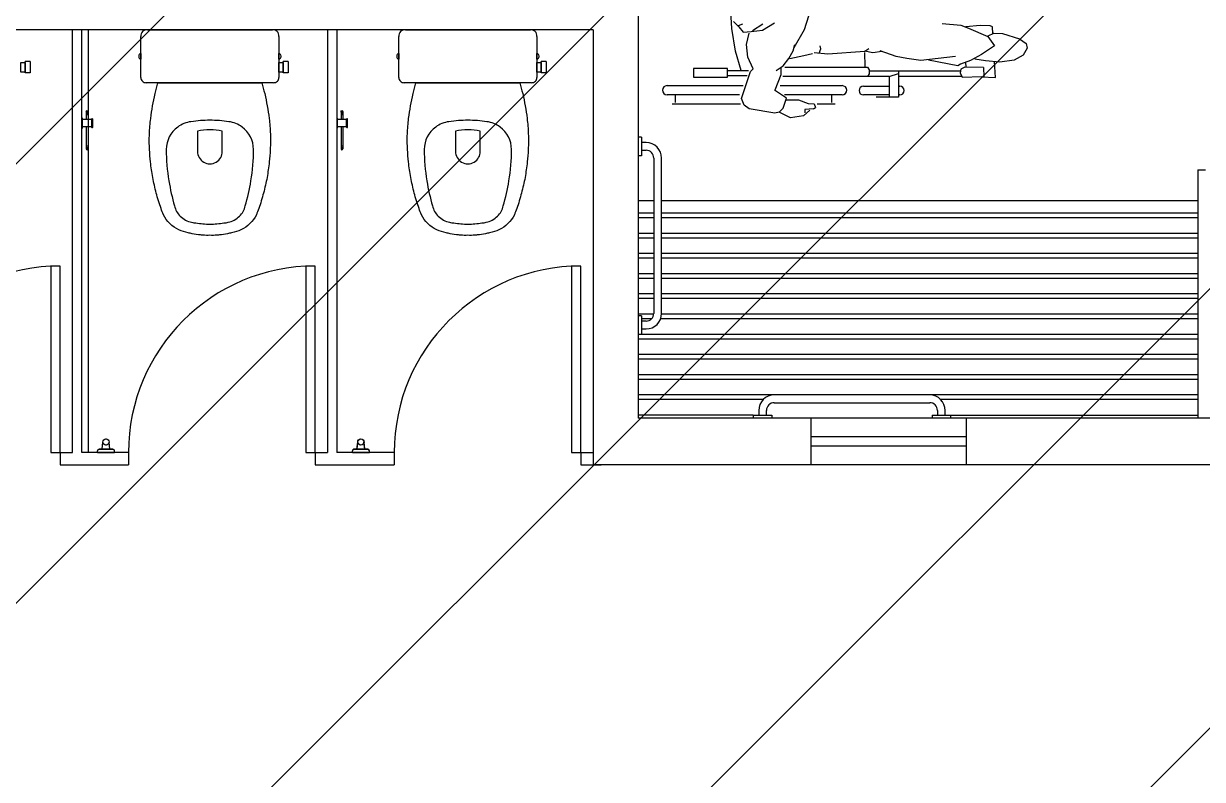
# Model space of a CAD drawing. Header units: millimetres. Extents: x 732 to 1037, y 127 to 299.
# Drawn here: x 735.025 to 738.818, y 276.06 to 278.494 of the extents above; entities that cross this region are included whole.
import ezdxf

# ---------------------------------------------------------------- set-up
doc = ezdxf.new("R2010")
doc.units = ezdxf.units.MM
doc.layers.add('I-ARQ', color=8, linetype='Continuous')

# ---------------------------------------------------------------- blocks, each defined once
blk = doc.blocks.new('A$C4CA24491')
at = {"layer": 'I-ARQ', "color": 2}
for p, q in [((0, 2.3468), (12.75, 15.0968)), ((0, 0.9326), (12.75, 13.6826)), ((0.6, 0.1183), (12.75, 12.2683)), ((1.8959, 0), (12.75, 10.8541)), ((3.3101, 0), (12.75, 9.4399))]:
    blk.add_line(p, q, dxfattribs=at)

msp = doc.modelspace()

# ---------------------------------------------------------------- linework, layer by layer
at = {"layer": 'I-ARQ'}
for p, q in [((737.0026, 279.8731), (737.0026, 277.2231)), ((737.3031, 278.4777), (737.299, 278.5522)), ((737.3089, 278.4999), (737.3264, 278.4831)), ((737.3249, 278.4869), (737.3395, 278.4932)), ((737.4029, 278.4921), (737.3704, 278.4698)), ((737.4026, 278.4726), (737.4413, 278.4955)), ((737.5373, 278.4742), (737.551, 278.5186)), ((737.9802, 278.4939), (738.0406, 278.4879)), ((736.8576, 278.4731), (734.3826, 278.4731)), ((735.1826, 277.1131), (735.1826, 278.4731)), ((735.2126, 277.1131), (735.2126, 278.4731)), ((735.2326, 278.4731), (735.2326, 277.1131)), ((735.4024, 278.3199), (735.4024, 278.4523)), ((735.4232, 278.4731), (735.8256, 278.4731)), ((735.8464, 278.4523), (735.8464, 278.3199)), ((736.0026, 278.4731), (736.0026, 277.1131)), ((736.0326, 278.4731), (736.0326, 277.1131)), ((736.2324, 278.3199), (736.2324, 278.4523)), ((736.2532, 278.4731), (736.6556, 278.4731)), ((736.6764, 278.4523), (736.6764, 278.3199)), ((736.8576, 278.4731), (736.8576, 277.1131)), ((737.3159, 278.4045), (737.3031, 278.4777)), ((737.3264, 278.4831), (737.3401, 278.4663)), ((737.3401, 278.4663), (737.3659, 278.4679)), ((737.3508, 278.4259), (737.3597, 278.4629)), ((737.3659, 278.4679), (737.4026, 278.4726)), ((737.5043, 278.4161), (737.5373, 278.4742)), ((738.0406, 278.4879), (738.0653, 278.4786)), ((738.1029, 278.4868), (738.0565, 278.4833)), ((738.0653, 278.4786), (738.1274, 278.4522)), ((738.1346, 278.4864), (738.1029, 278.4868)), ((738.1274, 278.4522), (738.1484, 278.4217)), ((738.1283, 278.4544), (738.1465, 278.4622)), ((738.1422, 278.4828), (738.1346, 278.4864)), ((738.1435, 278.461), (738.1422, 278.4828)), ((738.1465, 278.4622), (738.1745, 278.4615)), ((738.1745, 278.4615), (738.2286, 278.4441)), ((737.3552, 278.3852), (737.3508, 278.4259)), ((737.5006, 278.4062), (737.5065, 278.4259)), ((737.59, 278.4127), (737.5874, 278.4214)), ((738.1484, 278.4217), (738.1064, 278.3938)), ((738.2286, 278.4441), (738.2501, 278.4289)), ((738.254, 278.4142), (738.2412, 278.3919)), ((738.2501, 278.4289), (738.254, 278.4142)), ((737.334, 278.3429), (737.3159, 278.4045)), ((737.3721, 278.348), (737.3552, 278.3852)), ((737.4688, 278.3575), (737.4865, 278.3814)), ((737.4865, 278.3814), (737.5006, 278.4062)), ((737.5353, 278.3898), (737.4904, 278.38)), ((737.5635, 278.3964), (737.5353, 278.3898)), ((737.6125, 278.395), (737.5684, 278.3989)), ((737.5841, 278.3982), (737.59, 278.4127)), ((737.731, 278.404), (737.6125, 278.395)), ((737.7444, 278.4127), (737.731, 278.404)), ((737.757, 278.3996), (737.731, 278.405)), ((737.7327, 278.3555), (737.732, 278.4004)), ((737.7863, 278.4038), (737.757, 278.3996)), ((737.8321, 278.3877), (737.7813, 278.4061)), ((737.8666, 278.3811), (737.8321, 278.3877)), ((737.9119, 278.3748), (737.8666, 278.3811)), ((738.0232, 278.387), (737.9119, 278.3748)), ((738.1064, 278.3938), (738.0711, 278.3748)), ((738.1201, 278.3735), (738.0857, 278.3786)), ((738.2412, 278.3919), (738.2121, 278.3755)), ((735.0464, 278.3711), (735.0304, 278.3711)), ((735.0304, 278.3351), (735.0304, 278.3711)), ((735.0464, 278.3711), (735.0464, 278.3351)), ((735.8764, 278.3711), (735.8604, 278.3711)), ((735.8604, 278.3351), (735.8604, 278.3711)), ((735.8764, 278.3711), (735.8764, 278.3351)), ((736.7064, 278.3711), (736.6904, 278.3711)), ((736.6904, 278.3351), (736.6904, 278.3711)), ((736.7064, 278.3711), (736.7064, 278.3351)), ((737.2896, 278.3489), (737.1804, 278.3489)), ((737.1804, 278.3489), (737.1804, 278.3208)), ((737.2896, 278.3208), (737.2896, 278.3489)), ((737.2903, 278.3429), (737.3573, 278.3429)), ((737.3342, 278.2521), (737.3639, 278.3394)), ((737.3639, 278.3394), (737.3721, 278.348)), ((737.4457, 278.3423), (737.4688, 278.3575)), ((737.4621, 278.3294), (737.462, 278.3518)), ((737.4743, 278.353), (737.7403, 278.353)), ((737.7403, 278.353), (737.7449, 278.3442)), ((737.7449, 278.3442), (737.7449, 278.3317)), ((737.7454, 278.3409), (738.0393, 278.3409)), ((737.84, 278.3411), (737.84, 278.2566)), ((738.0312, 278.3578), (737.9363, 278.3753)), ((738.0395, 278.3629), (738.0312, 278.3578)), ((738.0399, 278.3472), (738.0377, 278.3349)), ((738.0711, 278.3748), (738.0395, 278.3629)), ((738.0534, 278.3534), (738.0399, 278.3472)), ((738.1135, 278.3524), (738.0534, 278.3534)), ((738.0555, 278.3671), (738.0568, 278.3549)), ((738.1135, 278.3524), (738.1141, 278.3224)), ((738.1657, 278.3696), (738.1201, 278.3735)), ((738.1521, 278.3203), (738.149, 278.371)), ((738.2121, 278.3755), (738.1657, 278.3696)), ((735.0464, 278.3351), (735.0304, 278.3351)), ((735.8294, 278.3031), (735.4194, 278.3031)), ((735.8764, 278.3351), (735.8604, 278.3351)), ((736.6594, 278.3031), (736.2494, 278.3031)), ((736.7064, 278.3351), (736.6904, 278.3351)), ((737.1804, 278.3208), (737.2896, 278.3208)), ((737.2896, 278.3266), (737.3531, 278.3266)), ((737.4429, 278.2801), (737.4621, 278.3294)), ((737.8101, 278.3229), (737.4672, 278.3229)), ((737.7449, 278.3317), (737.7403, 278.3229)), ((737.8101, 278.323), (737.8101, 278.2568)), ((737.8103, 278.3232), (737.8395, 278.3329)), ((738.0415, 278.3228), (737.84, 278.3228)), ((738.0377, 278.3349), (738.0445, 278.3211)), ((738.0445, 278.3211), (738.1077, 278.3232)), ((738.1062, 278.3225), (738.1521, 278.3203)), ((737.0953, 278.2937), (737.3402, 278.2937)), ((737.3288, 278.2645), (737.0953, 278.2645)), ((737.1225, 278.239), (737.1225, 278.2631)), ((737.4798, 278.2529), (737.4413, 278.2789)), ((737.4586, 278.2937), (737.6587, 278.2937)), ((737.6587, 278.2645), (737.4729, 278.2645)), ((737.6248, 278.239), (737.6248, 278.2631)), ((737.727, 278.2921), (737.8082, 278.2921)), ((737.8101, 278.2637), (737.727, 278.2637)), ((737.8436, 278.2637), (737.8397, 278.2637)), ((737.841, 278.2921), (737.8436, 278.2921)), ((737.3317, 278.2338), (737.1114, 278.2338)), ((737.3431, 278.2313), (737.3342, 278.2521)), ((737.3594, 278.2194), (737.3431, 278.2313)), ((737.4688, 278.2211), (737.4798, 278.2529)), ((737.4788, 278.2476), (737.5182, 278.2482)), ((737.5182, 278.2482), (737.5496, 278.2367)), ((737.5496, 278.2367), (737.5684, 278.2353)), ((737.5684, 278.2353), (737.5725, 278.2235)), ((737.6363, 278.2338), (737.5784, 278.2338)), ((737.84, 278.2566), (737.7683, 278.2571)), ((735.2146, 278.1582), (735.2146, 278.1881)), ((735.2263, 278.2109), (735.2263, 278.1847)), ((735.2263, 278.207), (735.2323, 278.207)), ((735.2263, 278.2049), (735.2323, 278.2049)), ((735.2263, 278.2009), (735.2323, 278.2009)), ((735.2323, 278.2109), (735.2323, 278.1847)), ((736.0346, 278.1582), (736.0346, 278.1881)), ((736.0463, 278.2109), (736.0463, 278.1847)), ((736.0463, 278.207), (736.0523, 278.207)), ((736.0463, 278.2049), (736.0523, 278.2049)), ((736.0463, 278.2009), (736.0523, 278.2009)), ((736.0523, 278.2109), (736.0523, 278.1847)), ((737.4416, 278.2055), (737.3594, 278.2194)), ((737.4563, 278.2083), (737.4416, 278.2055)), ((737.4924, 278.1905), (737.4563, 278.2083)), ((737.457, 278.2096), (737.4688, 278.2211)), ((737.5339, 278.1964), (737.4924, 278.1905)), ((737.5546, 278.2152), (737.5339, 278.1964)), ((737.5387, 278.2168), (737.5384, 278.2062)), ((737.5668, 278.2195), (737.5387, 278.2168)), ((737.5668, 278.2195), (737.5725, 278.2235)), ((735.2441, 278.1847), (735.2146, 278.1847)), ((735.2441, 278.1616), (735.2146, 278.1616)), ((735.2263, 278.1616), (735.2263, 278.0901)), ((735.2323, 278.1616), (735.2323, 278.0901)), ((735.2441, 278.1602), (735.2441, 278.1861)), ((735.2476, 278.1602), (735.2476, 278.1861)), ((736.0641, 278.1847), (736.0346, 278.1847)), ((736.0641, 278.1616), (736.0346, 278.1616)), ((736.0463, 278.1616), (736.0463, 278.0901)), ((736.0523, 278.1616), (736.0523, 278.0901)), ((736.0641, 278.1602), (736.0641, 278.1861)), ((736.0676, 278.1602), (736.0676, 278.1861)), ((737.0126, 278.1281), (737.0026, 278.1281)), ((737.0126, 278.1281), (737.0126, 278.0681)), ((737.0276, 278.1106), (737.0126, 278.1106)), ((735.2263, 278.1001), (735.2323, 278.1001)), ((735.2263, 278.0951), (735.2323, 278.0951)), ((735.2263, 278.0918), (735.2323, 278.0918)), ((735.2265, 278.0893), (735.2322, 278.0893)), ((736.0463, 278.1001), (736.0523, 278.1001)), ((736.0463, 278.0951), (736.0523, 278.0951)), ((736.0463, 278.0918), (736.0523, 278.0918)), ((736.0465, 278.0893), (736.0522, 278.0893)), ((737.0126, 278.0856), (737.0276, 278.0856)), ((737.0126, 278.0681), (737.0026, 278.0681)), ((737.0526, 278.0606), (737.0526, 277.5606)), ((737.0776, 277.5606), (737.0776, 278.0606)), ((738.8026, 278.0231), (738.8026, 277.2231)), ((738.8026, 278.0231), (738.8276, 278.0231)), ((738.8026, 278.0231), (738.8026, 277.2231)), ((738.8026, 278.0231), (738.8276, 278.0231)), ((737.0526, 277.9231), (737.0026, 277.9231)), ((738.8026, 277.9231), (737.0776, 277.9231)), ((737.0526, 277.8831), (737.0026, 277.8831)), ((738.8026, 277.8831), (737.0776, 277.8831)), ((737.0526, 277.8681), (737.0026, 277.8681)), ((738.8026, 277.8681), (737.0776, 277.8681)), ((737.0526, 277.8181), (737.0026, 277.8181)), ((738.8026, 277.8181), (737.0776, 277.8181)), ((737.0526, 277.8031), (737.0026, 277.8031)), ((738.8026, 277.8031), (737.0776, 277.8031)), ((737.0526, 277.7531), (737.0026, 277.7531)), ((737.0526, 277.7381), (737.0026, 277.7381)), ((738.8026, 277.7531), (737.0776, 277.7531)), ((738.8026, 277.7381), (737.0776, 277.7381)), ((735.1126, 277.7131), (735.1126, 277.1131)), ((735.1426, 277.1131), (735.1426, 277.7131)), ((735.9326, 277.7131), (735.9326, 277.1131)), ((735.9626, 277.1131), (735.9626, 277.7131)), ((736.7876, 277.7131), (736.7876, 277.1131)), ((736.8176, 277.1131), (736.8176, 277.7131)), ((737.0526, 277.6881), (737.0026, 277.6881)), ((737.0526, 277.6731), (737.0026, 277.6731)), ((738.8026, 277.6881), (737.0776, 277.6881)), ((738.8026, 277.6731), (737.0776, 277.6731)), ((737.0526, 277.6231), (737.0026, 277.6231)), ((738.8026, 277.6231), (737.0776, 277.6231)), ((737.0526, 277.6081), (737.0026, 277.6081)), ((738.8026, 277.6081), (737.0776, 277.6081)), ((737.0525, 277.5581), (737.0026, 277.5581)), ((737.0126, 277.5531), (737.0026, 277.5531)), ((737.0126, 277.5531), (737.0126, 277.4931)), ((737.0454, 277.5431), (737.0126, 277.5431)), ((738.8026, 277.5431), (737.0744, 277.5431)), ((738.8026, 277.5581), (737.0775, 277.5581)), ((737.0276, 277.5356), (737.0126, 277.5356)), ((737.0126, 277.5106), (737.0276, 277.5106)), ((738.8026, 277.4931), (737.0026, 277.4931)), ((737.0126, 277.4931), (737.0026, 277.4931)), ((738.8026, 277.4781), (737.0026, 277.4781)), ((738.8026, 277.4281), (737.0026, 277.4281)), ((738.8026, 277.4131), (737.0026, 277.4131)), ((738.8026, 277.3631), (737.0026, 277.3631)), ((738.8026, 277.3481), (737.0026, 277.3481)), ((738.8026, 277.2981), (737.0026, 277.2981)), ((737.4044, 277.2831), (737.0026, 277.2831)), ((737.6401, 277.2981), (737.4401, 277.2981)), ((737.9401, 277.2981), (737.6601, 277.2981)), ((738.8026, 277.2831), (737.9758, 277.2831)), ((737.3901, 277.2481), (737.3901, 277.2331)), ((737.4151, 277.2331), (737.4151, 277.2481)), ((737.4401, 277.2731), (737.9401, 277.2731)), ((737.9651, 277.2481), (737.9651, 277.2331)), ((737.9901, 277.2331), (737.9901, 277.2481)), ((737.3726, 277.2331), (737.0026, 277.2331)), ((740.4026, 277.2231), (737.0026, 277.2231)), ((737.3726, 277.2331), (737.4326, 277.2331)), ((737.3726, 277.2331), (737.3726, 277.2231)), ((737.4326, 277.2331), (737.4326, 277.2231)), ((737.5576, 277.2231), (737.5576, 277.0731)), ((737.9476, 277.2331), (738.0076, 277.2331)), ((737.9476, 277.2331), (737.9476, 277.2231)), ((738.0076, 277.2331), (738.0076, 277.2231)), ((738.0076, 277.2331), (738.8026, 277.2331)), ((738.0576, 277.2231), (738.0576, 277.0731)), ((738.0576, 277.1631), (737.5576, 277.1631)), ((735.2774, 277.1231), (735.2799, 277.1466)), ((735.2777, 277.1231), (735.2803, 277.1466)), ((735.3024, 277.1231), (735.2999, 277.1466)), ((735.3028, 277.1231), (735.3003, 277.1466)), ((736.0974, 277.1231), (736.0999, 277.1466)), ((736.0977, 277.1231), (736.1003, 277.1466)), ((736.1224, 277.1231), (736.1199, 277.1466)), ((736.1228, 277.1231), (736.1203, 277.1466)), ((738.0576, 277.1331), (737.5576, 277.1331)), ((735.1126, 277.1131), (735.1426, 277.1131)), ((735.1426, 277.1131), (735.1426, 277.0731)), ((735.1426, 277.1131), (735.1826, 277.1131)), ((735.3626, 277.1131), (735.2126, 277.1131)), ((735.2627, 277.1131), (735.2627, 277.1181)), ((735.2627, 277.1131), (735.2627, 277.1181)), ((735.3175, 277.1131), (735.2627, 277.1131)), ((735.2627, 277.1131), (735.3175, 277.1131)), ((735.3125, 277.1231), (735.2677, 277.1231)), ((735.2677, 277.1231), (735.3125, 277.1231)), ((735.3175, 277.1131), (735.3175, 277.1181)), ((735.3175, 277.1131), (735.3175, 277.1181)), ((735.3626, 277.1131), (735.3626, 277.0731)), ((735.9326, 277.1131), (735.9626, 277.1131)), ((735.9626, 277.1131), (735.9626, 277.0731)), ((735.9626, 277.1131), (736.0026, 277.1131)), ((736.2176, 277.1131), (736.0326, 277.1131)), ((736.0827, 277.1131), (736.0827, 277.1181)), ((736.0827, 277.1131), (736.0827, 277.1181)), ((736.1375, 277.1131), (736.0827, 277.1131)), ((736.0827, 277.1131), (736.1375, 277.1131)), ((736.1325, 277.1231), (736.0877, 277.1231)), ((736.0877, 277.1231), (736.1325, 277.1231)), ((736.1375, 277.1131), (736.1375, 277.1181)), ((736.1375, 277.1131), (736.1375, 277.1181)), ((736.2176, 277.1131), (736.2176, 277.0731)), ((736.7876, 277.1131), (736.8176, 277.1131)), ((736.8176, 277.1131), (736.8176, 277.0731)), ((736.8176, 277.1131), (736.8576, 277.1131)), ((736.8576, 277.1231), (736.8576, 277.1131)), ((736.8576, 277.1131), (736.8576, 277.1131)), ((736.8576, 277.1131), (736.8576, 277.0731)), ((735.1426, 277.0731), (735.1826, 277.0731)), ((735.1826, 277.0731), (735.2126, 277.0731)), ((735.2026, 277.0731), (735.3626, 277.0731)), ((735.9626, 277.0731), (736.0026, 277.0731)), ((736.0026, 277.0731), (736.0326, 277.0731)), ((736.0026, 277.0731), (736.0326, 277.0731)), ((736.0276, 277.0731), (736.2176, 277.0731)), ((736.8176, 277.0731), (736.8276, 277.0731)), ((736.8276, 277.0731), (736.8576, 277.0731)), ((736.8276, 277.0731), (736.8576, 277.0731)), ((736.8526, 277.0731), (736.8576, 277.0731)), ((736.8529, 277.0731), (736.8829, 277.0731)), ((740.5526, 277.0731), (736.8576, 277.0731))]:
    msp.add_line(p, q, dxfattribs=at)
for points in [[(735.4024, 278.3971), (735.4024, 278.3791), (735.3995, 278.3791, -0.197763), (735.3993, 278.3792, -0.161404), (735.3964, 278.3882, -0.158802), (735.3993, 278.397, -0.197763), (735.3995, 278.3971)], [(735.8493, 278.3971, -0.197763), (735.8495, 278.397, -0.15883), (735.8524, 278.3882, -0.161377), (735.8495, 278.3792, -0.197763), (735.8493, 278.3791), (735.8464, 278.3791), (735.8464, 278.3971)], [(736.2324, 278.3971), (736.2324, 278.3791), (736.2295, 278.3791, -0.197763), (736.2293, 278.3792, -0.161404), (736.2264, 278.3882, -0.158802), (736.2293, 278.397, -0.197763), (736.2295, 278.3971)], [(736.6793, 278.3971, -0.197763), (736.6795, 278.397, -0.15883), (736.6824, 278.3882, -0.161377), (736.6795, 278.3792, -0.197763), (736.6793, 278.3791), (736.6764, 278.3791), (736.6764, 278.3971)], [(735.7914, 278.3031, 0.003882), (735.8009, 278.2681, -0.024258), (735.8149, 278.1881, -0.02486), (735.8189, 278.1381, -0.033324), (735.8184, 278.0881, -0.02486), (735.8154, 278.0481, -0.012268), (735.8084, 277.9981, -0.015806), (735.7969, 277.9481, -0.026699), (735.7814, 277.8981, -0.021919), (735.7739, 277.8781, -0.174675), (735.7244, 277.8296, -0.045452), (735.6944, 277.8201, -0.022856), (735.6815, 277.817, -0.041289), (735.6548, 277.813, -0.039166), (735.6491, 277.8125, -0.012899), (735.6472, 277.8126, -0.04333), (735.6244, 277.8121, -0.04333), (735.6016, 277.8126, -0.052091), (735.594, 277.813, -0.041289), (735.5673, 277.817, -0.022856), (735.5544, 277.8201, -0.045452), (735.5244, 277.8296, -0.174675), (735.4749, 277.8781, -0.021919), (735.4674, 277.8981, -0.026699), (735.4519, 277.9481, -0.015806), (735.4404, 277.9981, -0.012268), (735.4334, 278.0481, -0.02486), (735.4304, 278.0881, -0.033324), (735.4299, 278.1381, -0.02486), (735.4339, 278.1881, -0.024258), (735.4479, 278.2681, 0.003882), (735.4574, 278.3031)], [(736.6214, 278.3031, 0.003882), (736.6309, 278.2681, -0.024258), (736.6449, 278.1881, -0.02486), (736.6489, 278.1381, -0.033324), (736.6484, 278.0881, -0.02486), (736.6454, 278.0481, -0.012268), (736.6384, 277.9981, -0.015806), (736.6269, 277.9481, -0.026699), (736.6114, 277.8981, -0.021919), (736.6039, 277.8781, -0.174675), (736.5544, 277.8296, -0.045452), (736.5244, 277.8201, -0.022856), (736.5115, 277.817, -0.041289), (736.4848, 277.813, -0.039166), (736.4791, 277.8125, -0.012899), (736.4772, 277.8126, -0.04333), (736.4544, 277.8121, -0.04333), (736.4316, 277.8126, -0.052091), (736.424, 277.813, -0.041289), (736.3973, 277.817, -0.022856), (736.3844, 277.8201, -0.045452), (736.3544, 277.8296, -0.174675), (736.3049, 277.8781, -0.021919), (736.2974, 277.8981, -0.026699), (736.2819, 277.9481, -0.015806), (736.2704, 277.9981, -0.012268), (736.2634, 278.0481, -0.02486), (736.2604, 278.0881, -0.033324), (736.2599, 278.1381, -0.02486), (736.2639, 278.1881, -0.024258), (736.2779, 278.2681, 0.003882), (736.2874, 278.3031)], [(735.5208, 278.1605, 0.234638), (735.4839, 278.0882, 0.044666), (735.4925, 277.9871, 0.031515), (735.5106, 277.9067, 0.151063), (735.5292, 277.8738, 0.148094), (735.5656, 277.8539, 0.031073), (735.5793, 277.8517, 0.035055), (735.6244, 277.8476, 0.035055), (735.6696, 277.8517, 0.031073), (735.6832, 277.8539, 0.148094), (735.7196, 277.8738, 0.151063), (735.7382, 277.9067, 0.031515), (735.7563, 277.9871, 0.044666), (735.7649, 278.0882, 0.234638), (735.728, 278.1605, 0.129345), (735.6852, 278.1776, 0.041331), (735.6244, 278.1821, 0.041331), (735.5636, 278.1776, 0.129345)], [(736.3508, 278.1605, 0.234638), (736.3139, 278.0882, 0.044666), (736.3225, 277.9871, 0.031515), (736.3406, 277.9067, 0.151063), (736.3592, 277.8738, 0.148094), (736.3956, 277.8539, 0.031073), (736.4093, 277.8517, 0.035055), (736.4544, 277.8476, 0.035055), (736.4996, 277.8517, 0.031073), (736.5132, 277.8539, 0.148094), (736.5496, 277.8738, 0.151063), (736.5682, 277.9067, 0.031515), (736.5863, 277.9871, 0.044666), (736.5949, 278.0882, 0.234638), (736.558, 278.1605, 0.129345), (736.5152, 278.1776, 0.041331), (736.4544, 278.1821, 0.041331), (736.3936, 278.1776, 0.129345)]]:
    msp.add_lwpolyline(points, format="xyb", close=True, dxfattribs=at)
for points in [[(735.0304, 278.3686), (735.0304, 278.3376), (735.0164, 278.3376), (735.0164, 278.3686)], [(735.8604, 278.3686), (735.8604, 278.3376), (735.8464, 278.3376), (735.8464, 278.3686)], [(736.6904, 278.3686), (736.6904, 278.3376), (736.6764, 278.3376), (736.6764, 278.3686)]]:
    msp.add_lwpolyline(points, close=True, dxfattribs=at)
for points in [[(735.5844, 278.1471), (735.5844, 278.082, 1.002091), (735.6644, 278.0821), (735.6644, 278.1471, 0.054282), (735.6244, 278.1515, 0.054282), (735.5844, 278.1471, -1.56536)], [(736.4144, 278.1471), (736.4144, 278.082, 1.002091), (736.4944, 278.0821), (736.4944, 278.1471, 0.054282), (736.4544, 278.1515, 0.054282), (736.4144, 278.1471, -1.56536)]]:
    msp.add_lwpolyline(points, format="xyb", dxfattribs=at)
for centre, radius in [((735.2293, 278.2109), 0.003), ((736.0493, 278.2109), 0.003), ((735.2899, 277.1466), 0.01), ((735.2903, 277.1466), 0.01), ((736.1099, 277.1466), 0.01), ((736.1103, 277.1466), 0.01)]:
    msp.add_circle(centre, radius, dxfattribs=at)
for centre, radius, start, end in [((735.4213, 278.4542), 0.019, 84.255, 185.745), ((735.8275, 278.4542), 0.019, 354.255, 95.745), ((736.2513, 278.4542), 0.019, 84.255, 185.745), ((736.6575, 278.4542), 0.019, 354.255, 95.745), ((735.4188, 278.3195), 0.0164, 178.7026, 272.174), ((735.83, 278.3195), 0.0164, 267.826, 1.2974), ((736.2488, 278.3195), 0.0164, 178.7026, 272.174), ((736.66, 278.3195), 0.0164, 267.826, 1.2974), ((737.0953, 278.2791), 0.0146, 90, 270), ((737.6587, 278.2791), 0.0146, 270, 90), ((737.727, 278.2779), 0.0142, 90, 270), ((737.8436, 278.2779), 0.0142, 270, 90), ((735.2136, 278.1884), 0.00108, 342.7498, 197.2502), ((735.2458, 278.1856), 0.00182, 13.2763, 166.7237), ((736.0336, 278.1884), 0.00108, 342.7498, 197.2502), ((736.0658, 278.1856), 0.00182, 13.2763, 166.7237), ((735.2136, 278.1578), 0.00108, 162.7498, 17.2502), ((735.2458, 278.1606), 0.00182, 193.2763, 346.7237), ((736.0336, 278.1578), 0.00108, 162.7498, 17.2502), ((736.0658, 278.1606), 0.00182, 193.2763, 346.7237), ((737.0276, 278.0606), 0.05, 0, 90), ((735.2293, 278.0901), 0.003, 180, 0), ((736.0493, 278.0901), 0.003, 180, 0), ((737.0276, 278.0606), 0.025, 0, 90), ((735.1426, 277.1131), 0.6, 90, 180), ((735.9626, 277.1131), 0.6, 90, 180), ((736.8176, 277.1131), 0.6, 90, 180), ((737.0276, 277.5606), 0.025, 270, 0), ((737.0276, 277.5606), 0.05, 270, 0), ((737.4401, 277.2481), 0.05, 90, 180), ((737.9401, 277.2481), 0.05, 0, 90), ((737.4401, 277.2481), 0.025, 90, 180), ((737.9401, 277.2481), 0.025, 0, 90), ((735.2677, 277.1181), 0.005, 90, 180), ((735.2677, 277.1181), 0.005, 90, 180), ((735.3125, 277.1181), 0.005, 0, 90), ((735.3125, 277.1181), 0.005, 360, 90), ((736.0877, 277.1181), 0.005, 90, 180), ((736.0877, 277.1181), 0.005, 90, 180), ((736.1325, 277.1181), 0.005, 0, 90), ((736.1325, 277.1181), 0.005, 360, 90)]:
    msp.add_arc(centre, radius, start, end, dxfattribs=at)

# ---------------------------------------------------------------- block references
msp.add_blockref('A$C4CA24491', (733.6326, 274.3273))

doc.saveas('drawing.dxf')
